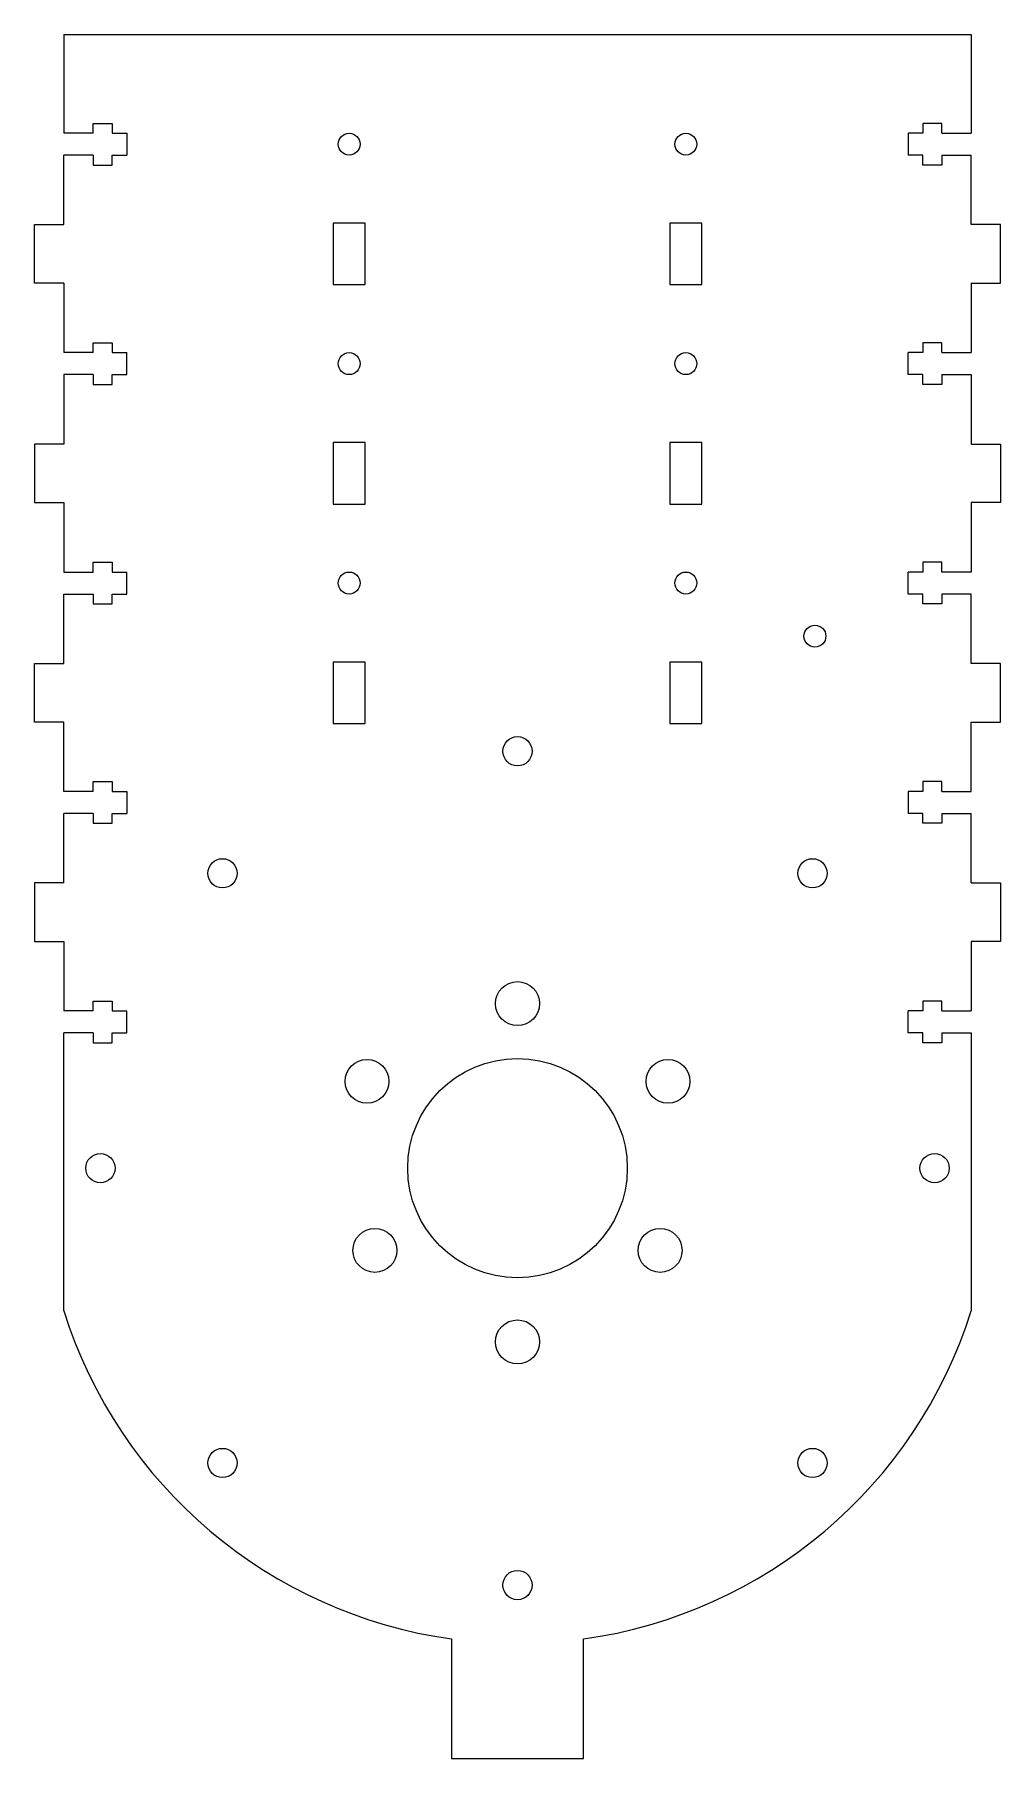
# Model space of a CAD drawing. Header units: millimetres. Extents: x 141 to 273, y -113 to 123.
import ezdxf

# ---------------------------------------------------------------- set-up
doc = ezdxf.new("R2010")
doc.units = ezdxf.units.MM

msp = doc.modelspace()

# ---------------------------------------------------------------- linework, layer by layer
at = {"color": 7, "linetype": 'Continuous', "lineweight": 25}
for p, q in [((145, 123), (145, 109.5)), ((145, 123), (269, 123)), ((269, 123), (269, 109.5)), ((149, 110.85), (151.6, 110.85)), ((149, 109.5), (149, 110.85)), ((151.6, 110.85), (151.6, 109.5)), ((265, 110.85), (262.4, 110.85)), ((262.4, 110.85), (262.4, 109.5)), ((265, 109.5), (265, 110.85)), ((149, 109.5), (145, 109.5)), ((151.6, 109.5), (153.6, 109.5)), ((153.6, 109.5), (153.6, 106.5)), ((262.4, 109.5), (260.4, 109.5)), ((260.4, 109.5), (260.4, 106.5)), ((265, 109.5), (269, 109.5)), ((145, 97), (145, 106.5)), ((149, 106.5), (145, 106.5)), ((149, 106.5), (149, 105.15)), ((151.6, 105.15), (151.6, 106.5)), ((151.6, 106.5), (153.6, 106.5)), ((262.4, 106.5), (260.4, 106.5)), ((262.4, 105.15), (262.4, 106.5)), ((265, 106.5), (265, 105.15)), ((265, 106.5), (269, 106.5)), ((269, 97), (269, 106.5)), ((149, 105.15), (151.6, 105.15)), ((265, 105.15), (262.4, 105.15)), ((141, 89), (141, 97)), ((141, 97), (145, 97)), ((186.2, 97.2), (181.8, 97.2)), ((181.8, 97.2), (181.8, 88.8)), ((186.2, 88.8), (186.2, 97.2)), ((232.2, 97.2), (227.8, 97.2)), ((227.8, 97.2), (227.8, 88.8)), ((232.2, 88.8), (232.2, 97.2)), ((273, 97), (269, 97)), ((273, 89), (273, 97)), ((145, 89), (141, 89)), ((145, 89), (145, 79.5)), ((181.8, 88.8), (186.2, 88.8)), ((227.8, 88.8), (232.2, 88.8)), ((269, 89), (273, 89)), ((269, 89), (269, 79.5)), ((149, 80.85), (151.6, 80.85)), ((149, 79.5), (149, 80.85)), ((151.6, 80.85), (151.6, 79.5)), ((265, 80.85), (262.4, 80.85)), ((262.4, 80.85), (262.4, 79.5)), ((265, 79.5), (265, 80.85)), ((149, 79.5), (145, 79.5)), ((151.6, 79.5), (153.6, 79.5)), ((153.6, 76.5), (153.6, 79.5)), ((262.4, 79.5), (260.4, 79.5)), ((260.4, 76.5), (260.4, 79.5)), ((265, 79.5), (269, 79.5)), ((145, 76.5), (145, 67)), ((149, 76.5), (145, 76.5)), ((149, 76.5), (149, 75.15)), ((151.6, 75.15), (151.6, 76.5)), ((151.6, 76.5), (153.6, 76.5)), ((262.4, 76.5), (260.4, 76.5)), ((262.4, 75.15), (262.4, 76.5)), ((265, 76.5), (265, 75.15)), ((265, 76.5), (269, 76.5)), ((269, 76.5), (269, 67)), ((149, 75.15), (151.6, 75.15)), ((265, 75.15), (262.4, 75.15)), ((141, 67), (141, 59)), ((145, 67), (141, 67)), ((186.2, 67.2), (181.8, 67.2)), ((181.8, 67.2), (181.8, 58.8)), ((186.2, 58.8), (186.2, 67.2)), ((227.8, 67.2), (227.8, 58.8)), ((232.2, 67.2), (227.8, 67.2)), ((232.2, 58.8), (232.2, 67.2)), ((269, 67), (273, 67)), ((273, 67), (273, 59)), ((141, 59), (145, 59)), ((145, 59), (145, 49.5)), ((273, 59), (269, 59)), ((269, 59), (269, 49.5)), ((181.8, 58.8), (186.2, 58.8)), ((227.8, 58.8), (232.2, 58.8)), ((149, 50.85), (151.6, 50.85)), ((149, 49.5), (149, 50.85)), ((151.6, 50.85), (151.6, 49.5)), ((265, 50.85), (262.4, 50.85)), ((262.4, 50.85), (262.4, 49.5)), ((265, 49.5), (265, 50.85)), ((145, 49.5), (149, 49.5)), ((151.6, 49.5), (153.6, 49.5)), ((153.6, 46.5), (153.6, 49.5)), ((262.4, 49.5), (260.4, 49.5)), ((260.4, 46.5), (260.4, 49.5)), ((269, 49.5), (265, 49.5)), ((145, 37), (145, 46.5)), ((145, 46.5), (149, 46.5)), ((149, 46.5), (149, 45.15)), ((149, 45.15), (151.6, 45.15)), ((151.6, 45.15), (151.6, 46.5)), ((151.6, 46.5), (153.6, 46.5)), ((262.4, 46.5), (260.4, 46.5)), ((262.4, 45.15), (262.4, 46.5)), ((265, 45.15), (262.4, 45.15)), ((265, 46.5), (265, 45.15)), ((269, 46.5), (265, 46.5)), ((269, 37), (269, 46.5)), ((141, 29), (141, 37)), ((141, 37), (145, 37)), ((186.2, 37.2), (181.8, 37.2)), ((181.8, 37.2), (181.8, 28.8)), ((186.2, 28.8), (186.2, 37.2)), ((227.8, 37.2), (227.8, 28.8)), ((232.2, 37.2), (227.8, 37.2)), ((232.2, 28.8), (232.2, 37.2)), ((273, 37), (269, 37)), ((273, 29), (273, 37)), ((145, 29), (141, 29)), ((145, 19.5), (145, 29)), ((181.8, 28.8), (186.2, 28.8)), ((227.8, 28.8), (232.2, 28.8)), ((269, 29), (273, 29)), ((269, 19.5), (269, 29)), ((149, 19.5), (145, 19.5)), ((149, 20.85), (151.6, 20.85)), ((149, 19.5), (149, 20.85)), ((151.6, 20.85), (151.6, 19.5)), ((151.6, 19.5), (153.6, 19.5)), ((153.6, 19.5), (153.6, 16.5)), ((262.4, 19.5), (260.4, 19.5)), ((260.4, 19.5), (260.4, 16.5)), ((265, 20.85), (262.4, 20.85)), ((262.4, 20.85), (262.4, 19.5)), ((265, 19.5), (265, 20.85)), ((265, 19.5), (269, 19.5)), ((145, 7), (145, 16.5)), ((149, 16.5), (145, 16.5)), ((149, 16.5), (149, 15.15)), ((149, 15.15), (151.6, 15.15)), ((151.6, 15.15), (151.6, 16.5)), ((151.6, 16.5), (153.6, 16.5)), ((262.4, 16.5), (260.4, 16.5)), ((262.4, 15.15), (262.4, 16.5)), ((265, 15.15), (262.4, 15.15)), ((265, 16.5), (265, 15.15)), ((265, 16.5), (269, 16.5)), ((269, 7), (269, 16.5)), ((141, 7), (141, -1)), ((145, 7), (141, 7)), ((269, 7), (273, 7)), ((273, 7), (273, -1)), ((141, -1), (145, -1)), ((145, -1), (145, -10.5)), ((273, -1), (269, -1)), ((269, -1), (269, -10.5)), ((149, -9.15), (151.6, -9.15)), ((149, -10.5), (149, -9.15)), ((151.6, -9.15), (151.6, -10.5)), ((265, -9.15), (262.4, -9.15)), ((262.4, -9.15), (262.4, -10.5)), ((265, -10.5), (265, -9.15)), ((149, -10.5), (145, -10.5)), ((151.6, -10.5), (153.6, -10.5)), ((153.6, -13.5), (153.6, -10.5)), ((262.4, -10.5), (260.4, -10.5)), ((260.4, -13.5), (260.4, -10.5)), ((265, -10.5), (269, -10.5)), ((149, -13.5), (145, -13.5)), ((145, -51.52), (145, -13.5)), ((149, -13.5), (149, -14.85)), ((151.6, -14.85), (151.6, -13.5)), ((151.6, -13.5), (153.6, -13.5)), ((262.4, -13.5), (260.4, -13.5)), ((262.4, -14.85), (262.4, -13.5)), ((265, -13.5), (265, -14.85)), ((265, -13.5), (269, -13.5)), ((269, -13.5), (269, -51.52)), ((149, -14.85), (151.6, -14.85)), ((265, -14.85), (262.4, -14.85)), ((198, -96.37), (198, -112.72)), ((216, -112.72), (216, -96.37)), ((198, -112.72), (216, -112.72))]:
    msp.add_line(p, q, dxfattribs=at)
for centre, radius in [((184, 108), 1.5), ((230, 108), 1.5), ((184, 78), 1.5), ((230, 78), 1.5), ((184, 48), 1.5), ((230, 48), 1.5), ((247.64, 40.74), 1.5), ((207, 25), 2), ((166.69, 8.31), 2), ((247.31, 8.31), 2), ((207, -9.5), 3), ((186.43, -20.13), 3), ((207, -32), 15), ((227.57, -20.13), 3), ((150, -32), 2), ((264, -32), 2), ((187.51, -43.25), 3), ((226.49, -43.25), 3), ((207, -55.75), 3), ((166.69, -72.31), 2), ((247.31, -72.31), 2), ((207, -89), 2)]:
    msp.add_circle(centre, radius, dxfattribs=at)
for start, end in [(197.4754, 262.0412), (277.9588, 342.5246)]:
    msp.add_arc((207, -32), 65, start, end, dxfattribs=at)

doc.saveas('drawing.dxf')
